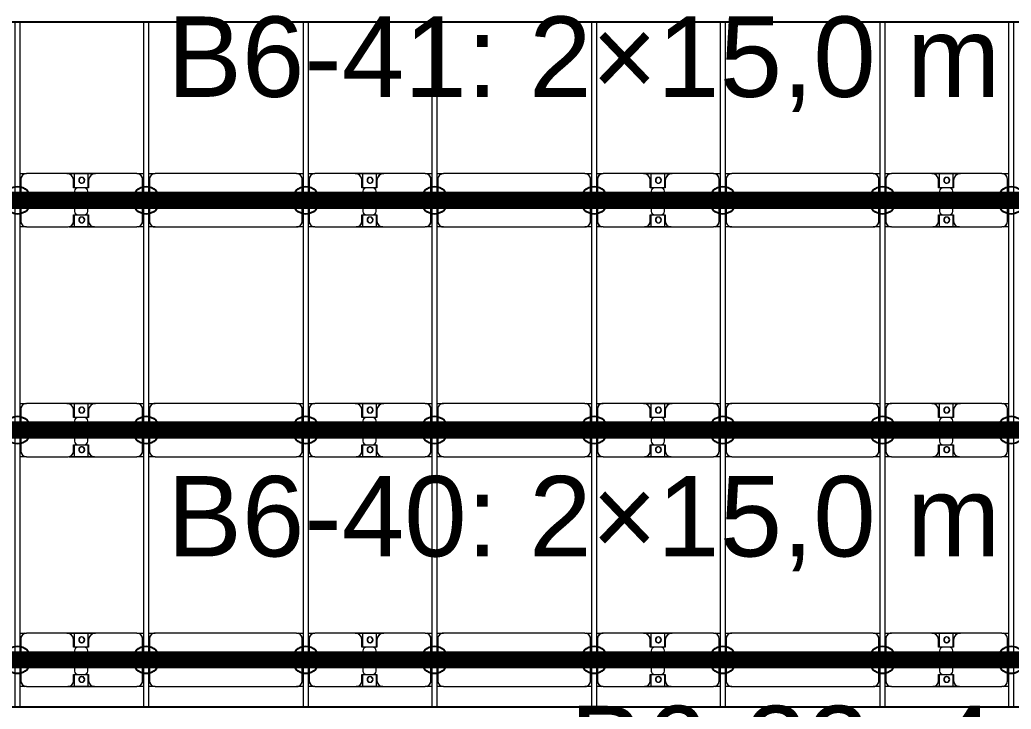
# Model space of a CAD drawing. Header units: millimetres. Extents: x -533732 to -130507, y -117886 to -23954.
# Drawn here: x -522790 to -514160, y -100565 to -94565 of the extents above; entities that cross this region are included whole.
import ezdxf

# ---------------------------------------------------------------- set-up
doc = ezdxf.new("R2010")
doc.units = ezdxf.units.MM
doc.layers.add('A-GENM', color=13, linetype='Continuous', lineweight=9)
doc.layers.add('S-BEAM', color=12, linetype='Continuous', lineweight=9)
doc.layers.add('GC-GHI CHU', color=2, linetype='Continuous')
doc.layers.add('GC-HOP 40x60 GIA CUONG', color=1, linetype='Continuous')
doc.styles.add('GC_VN', font='arial.ttf')

# ---------------------------------------------------------------- blocks, each defined once
blk = doc.blocks.new('Dầm C52 - Hộp 40x60-V106-BỐ TRÍ KHUNG KẾT CẤU BÈ PIN 06')
at = {"layer": 'S-BEAM', "color": 3, "lineweight": 25}
blk.add_line((-636.8, -20), (-145891.1, -20), dxfattribs=at)
blk = doc.blocks.new('Dầm C52 - Hộp 40x60-19452-BỐ TRÍ KHUNG KẾT CẤU BÈ PIN 06')
at = {"layer": 'S-BEAM', "color": 3, "lineweight": 25}
blk.add_line((-110033.2, 20), (110033.2, 20), dxfattribs=at)
blk = doc.blocks.new('Dai phao do pin - DẢI PHAO ĐỠ PIN-V138-BỐ TRÍ KHUNG KẾT CẤU BÈ PIN 06')
at = {"layer": 'A-GENM', "color": 7}
for p, q in [((58438.9, 223.4), (58499.7, 223.4)), ((58438.9, 223.4), (58499.7, 223.4)), ((58449.7, 173.4), (58449.7, -191.6)), ((58869.7, 223.4), (58499.7, 223.4)), ((58869.7, 223.4), (59042.2, 223.4)), ((59042.2, 223.4), (58869.7, 223.4)), ((58919.7, 118.2), (58919.7, 173.4)), ((58927.8, 223.4), (59100.3, 223.4)), ((58927.8, 116.2), (58927.8, 223.4)), ((59100.3, 223.4), (58927.8, 223.4)), ((59042.2, 223.4), (59042.2, 116.2)), ((59050.3, 173.4), (59050.3, 118.2)), ((59460.3, 223.4), (59100.3, 223.4)), ((59460.3, 223.4), (59518.9, 223.4)), ((59460.3, 223.4), (59518.9, 223.4)), ((59510.3, -191.6), (59510.3, 173.4)), ((59558.9, 223.4), (59619.7, 223.4)), ((59558.9, 223.4), (59619.7, 223.4)), ((59569.7, 173.4), (59569.7, -191.6)), ((60850.3, 223.4), (59619.7, 223.4)), ((60850.3, 223.4), (60908.9, 223.4)), ((60850.3, 223.4), (60908.9, 223.4)), ((60900.3, -191.6), (60900.3, 173.4)), ((60948.9, 223.4), (61009.7, 223.4)), ((60948.9, 223.4), (61009.7, 223.4)), ((60959.7, 173.4), (60959.7, -191.6)), ((61379.7, 223.4), (61009.7, 223.4)), ((61379.7, 223.4), (61552.2, 223.4)), ((61552.2, 223.4), (61379.7, 223.4)), ((61429.7, 118.2), (61429.7, 173.4)), ((61437.8, 223.4), (61610.3, 223.4)), ((61437.8, 116.2), (61437.8, 223.4)), ((61610.3, 223.4), (61437.8, 223.4)), ((61552.2, 223.4), (61552.2, 116.2)), ((61560.3, 173.4), (61560.3, 118.2)), ((61970.3, 223.4), (61610.3, 223.4)), ((61970.3, 223.4), (62028.9, 223.4)), ((61970.3, 223.4), (62028.9, 223.4)), ((62020.3, -191.6), (62020.3, 173.4)), ((62068.9, 223.4), (62129.7, 223.4)), ((62068.9, 223.4), (62129.7, 223.4)), ((62079.7, 173.4), (62079.7, -191.6)), ((63360.3, 223.4), (62129.7, 223.4)), ((63360.3, 223.4), (63418.9, 223.4)), ((63360.3, 223.4), (63418.9, 223.4)), ((63410.3, -191.6), (63410.3, 173.4)), ((63458.9, 223.4), (63519.7, 223.4)), ((63458.9, 223.4), (63519.7, 223.4)), ((63469.7, 173.4), (63469.7, -191.6)), ((63889.7, 223.4), (63519.7, 223.4)), ((63889.7, 223.4), (64062.2, 223.4)), ((64062.2, 223.4), (63889.7, 223.4)), ((63939.7, 118.2), (63939.7, 173.4)), ((63947.8, 223.4), (64120.3, 223.4)), ((63947.8, 116.2), (63947.8, 223.4)), ((64120.3, 223.4), (63947.8, 223.4)), ((64062.2, 223.4), (64062.2, 116.2)), ((64070.3, 173.4), (64070.3, 118.2)), ((64480.3, 223.4), (64120.3, 223.4)), ((64480.3, 223.4), (64538.9, 223.4)), ((64480.3, 223.4), (64538.9, 223.4)), ((64530.3, -191.6), (64530.3, 173.4)), ((64578.9, 223.4), (64639.7, 223.4)), ((64578.9, 223.4), (64639.7, 223.4)), ((64589.7, 173.4), (64589.7, -191.6)), ((65870.3, 223.4), (64639.7, 223.4)), ((65870.3, 223.4), (65928.9, 223.4)), ((65870.3, 223.4), (65928.9, 223.4)), ((65920.3, -191.6), (65920.3, 173.4)), ((65968.9, 223.4), (66029.7, 223.4)), ((65968.9, 223.4), (66029.7, 223.4)), ((65979.7, 173.4), (65979.7, -191.6)), ((66399.7, 223.4), (66029.7, 223.4)), ((66399.7, 223.4), (66572.2, 223.4)), ((66572.2, 223.4), (66399.7, 223.4)), ((66449.7, 118.2), (66449.7, 173.4)), ((66457.8, 223.4), (66622.7, 223.4)), ((66457.8, 116.2), (66457.8, 223.4)), ((66622.7, 223.4), (66457.8, 223.4)), ((66572.2, 223.4), (66572.2, 116.2)), ((66580.3, 173.4), (66580.3, 118.2)), ((66990.3, 223.4), (66630.3, 223.4)), ((66990.3, 223.4), (67048.9, 223.4)), ((66990.3, 223.4), (67048.9, 223.4)), ((67040.3, -191.6), (67040.3, 173.4)), ((59012.2, 118.2), (58919.7, 118.2)), ((58927.8, 88.2), (58927.8, -88.2)), ((59050.3, 118.2), (58957.8, 118.2)), ((59042.2, -88.2), (59042.2, 88.2)), ((61522.2, 118.2), (61429.7, 118.2)), ((61437.8, 88.2), (61437.8, -88.2)), ((61560.3, 118.2), (61467.8, 118.2)), ((61552.2, -88.2), (61552.2, 88.2)), ((64032.2, 118.2), (63939.7, 118.2)), ((63947.8, 88.2), (63947.8, -88.2)), ((64070.3, 118.2), (63977.8, 118.2)), ((64062.2, -88.2), (64062.2, 88.2)), ((66542.2, 118.2), (66449.7, 118.2)), ((66457.8, 88.2), (66457.8, -88.2)), ((66580.3, 118.2), (66487.8, 118.2)), ((66572.2, -88.2), (66572.2, 88.2)), ((58919.7, -181.6), (58919.7, -118.2)), ((58919.7, -118.2), (59012.2, -118.2)), ((58927.8, -241.6), (58927.8, -116.2)), ((58957.8, -118.2), (59050.3, -118.2)), ((59042.2, -116.2), (59042.2, -241.6)), ((59050.3, -118.2), (59050.3, -181.6)), ((61429.7, -181.6), (61429.7, -118.2)), ((61429.7, -118.2), (61522.2, -118.2)), ((61437.8, -241.6), (61437.8, -116.2)), ((61467.8, -118.2), (61560.3, -118.2)), ((61552.2, -116.2), (61552.2, -241.6)), ((61560.3, -118.2), (61560.3, -181.6)), ((63939.7, -181.6), (63939.7, -118.2)), ((63939.7, -118.2), (64032.2, -118.2)), ((63947.8, -241.6), (63947.8, -116.2)), ((63977.8, -118.2), (64070.3, -118.2)), ((64062.2, -116.2), (64062.2, -241.6)), ((64070.3, -118.2), (64070.3, -181.6)), ((66449.7, -181.6), (66449.7, -118.2)), ((66449.7, -118.2), (66542.2, -118.2)), ((66457.8, -241.6), (66457.8, -116.2)), ((66487.8, -118.2), (66580.3, -118.2)), ((66572.2, -116.2), (66572.2, -241.6)), ((66580.3, -118.2), (66580.3, -181.6)), ((58499.7, -241.6), (58438.9, -241.6)), ((58499.7, -241.6), (58438.9, -241.6)), ((58499.7, -241.6), (58859.7, -241.6)), ((59042.2, -241.6), (58859.7, -241.6)), ((58859.7, -241.6), (59042.2, -241.6)), ((59110.3, -241.6), (58927.8, -241.6)), ((58927.8, -241.6), (59110.3, -241.6)), ((59110.3, -241.6), (59460.3, -241.6)), ((59518.9, -241.6), (59460.3, -241.6)), ((59518.9, -241.6), (59460.3, -241.6)), ((59619.7, -241.6), (59558.9, -241.6)), ((59619.7, -241.6), (59558.9, -241.6)), ((59619.7, -241.6), (60850.3, -241.6)), ((60908.9, -241.6), (60850.3, -241.6)), ((60908.9, -241.6), (60850.3, -241.6)), ((61009.7, -241.6), (60948.9, -241.6)), ((61009.7, -241.6), (60948.9, -241.6)), ((61009.7, -241.6), (61369.7, -241.6)), ((61552.2, -241.6), (61369.7, -241.6)), ((61369.7, -241.6), (61552.2, -241.6)), ((61620.3, -241.6), (61437.8, -241.6)), ((61437.8, -241.6), (61620.3, -241.6)), ((61620.3, -241.6), (61970.3, -241.6)), ((62028.9, -241.6), (61970.3, -241.6)), ((62028.9, -241.6), (61970.3, -241.6)), ((62129.7, -241.6), (62068.9, -241.6)), ((62129.7, -241.6), (62068.9, -241.6)), ((62129.7, -241.6), (63360.3, -241.6)), ((63418.9, -241.6), (63360.3, -241.6)), ((63418.9, -241.6), (63360.3, -241.6)), ((63519.7, -241.6), (63458.9, -241.6)), ((63519.7, -241.6), (63458.9, -241.6)), ((63519.7, -241.6), (63879.7, -241.6)), ((64062.2, -241.6), (63879.7, -241.6)), ((63879.7, -241.6), (64062.2, -241.6)), ((64130.3, -241.6), (63947.8, -241.6)), ((63947.8, -241.6), (64130.3, -241.6)), ((64130.3, -241.6), (64480.3, -241.6)), ((64538.9, -241.6), (64480.3, -241.6)), ((64538.9, -241.6), (64480.3, -241.6)), ((64639.7, -241.6), (64578.9, -241.6)), ((64639.7, -241.6), (64578.9, -241.6)), ((64639.7, -241.6), (65870.3, -241.6)), ((65928.9, -241.6), (65870.3, -241.6)), ((65928.9, -241.6), (65870.3, -241.6)), ((66029.7, -241.6), (65968.9, -241.6)), ((66029.7, -241.6), (65968.9, -241.6)), ((66029.7, -241.6), (66389.7, -241.6)), ((66572.2, -241.6), (66389.7, -241.6)), ((66389.7, -241.6), (66572.2, -241.6)), ((66640.3, -241.6), (66457.8, -241.6)), ((66457.8, -241.6), (66640.3, -241.6)), ((66640.3, -241.6), (66990.3, -241.6)), ((67048.9, -241.6), (66990.3, -241.6)), ((67048.9, -241.6), (66990.3, -241.6))]:
    blk.add_line(p, q, dxfattribs=at)
for centre, radius, start, end in [((58499.7, 173.4), 50, 90, 180), ((58499.7, 173.4), 50, 105, 180), ((58869.7, 173.4), 50, 0, 90), ((58869.7, 173.4), 50, 0, 75), ((58978.6, 161.8), 25, 0, 180), ((58978.6, 161.8), 25, 0, 165), ((58981.4, 161.8), 25, 0, 180), ((58981.4, 161.8), 25, 90, 180), ((58981.4, 161.8), 25, 15, 75), ((59100.3, 173.4), 50, 90, 180), ((59100.3, 173.4), 50, 105, 180), ((59460.3, 173.4), 50, 0, 90), ((59460.3, 173.4), 50, 0, 75), ((59619.7, 173.4), 50, 90, 180), ((59619.7, 173.4), 50, 150, 180), ((59619.7, 173.4), 50, 90, 120), ((60850.3, 173.4), 50, 360, 90), ((60850.3, 173.4), 50, 15, 90), ((61009.7, 173.4), 50, 90, 180), ((61009.7, 173.4), 50, 105, 180), ((61379.7, 173.4), 50, 0, 90), ((61379.7, 173.4), 50, 0, 75), ((61488.6, 161.8), 25, 360, 180), ((61488.6, 161.8), 25, 0, 165), ((61491.4, 161.8), 25, 360, 180), ((61491.4, 161.8), 25, 90, 180), ((61491.4, 161.8), 25, 15, 75), ((61610.3, 173.4), 50, 90, 180), ((61610.3, 173.4), 50, 105, 180), ((61970.3, 173.4), 50, 0, 90), ((61970.3, 173.4), 50, 0, 75), ((62129.7, 173.4), 50, 90, 180), ((62129.7, 173.4), 50, 150, 180), ((62129.7, 173.4), 50, 90, 120), ((63360.3, 173.4), 50, 0, 90), ((63360.3, 173.4), 50, 15, 90), ((63519.7, 173.4), 50, 90, 180), ((63519.7, 173.4), 50, 105, 180), ((63889.7, 173.4), 50, 0, 90), ((63889.7, 173.4), 50, 0, 75), ((63998.6, 161.8), 25, 0, 180), ((63998.6, 161.8), 25, 0, 165), ((64001.4, 161.8), 25, 0, 180), ((64001.4, 161.8), 25, 90, 180), ((64001.4, 161.8), 25, 15, 75), ((64120.3, 173.4), 50, 90, 180), ((64120.3, 173.4), 50, 105, 180), ((64480.3, 173.4), 50, 0, 90), ((64480.3, 173.4), 50, 0, 75), ((64639.7, 173.4), 50, 90, 180), ((64639.7, 173.4), 50, 150, 180), ((64639.7, 173.4), 50, 90, 120), ((65870.3, 173.4), 50, 0, 90), ((65870.3, 173.4), 50, 15, 90), ((66029.7, 173.4), 50, 90, 180), ((66029.7, 173.4), 50, 107.32701, 180), ((66399.7, 173.4), 50, 0, 90), ((66399.7, 173.4), 50, 0, 75), ((66508.6, 161.8), 25, 0, 180), ((66508.6, 161.8), 25, 0, 165), ((66511.4, 161.8), 25, 360, 180), ((66511.4, 161.8), 25, 90, 180), ((66511.4, 161.8), 25, 15, 75), ((66630.3, 173.4), 50, 90, 180), ((66630.3, 173.4), 50, 105, 180), ((66990.3, 173.4), 50, 0, 90), ((66990.3, 173.4), 50, 0, 75), ((58957.8, 88.2), 30, 90, 180), ((58978.6, 161.8), 25, 180, 0), ((58978.6, 161.8), 25, 195, 255), ((58981.4, 161.8), 25, 180, 0), ((58981.4, 161.8), 25, 180, 255), ((58978.6, 161.8), 25, 285, 0), ((58981.4, 161.8), 25, 285, 345), ((59012.2, 88.2), 30, 0, 90), ((61467.8, 88.2), 30, 90, 180), ((61488.6, 161.8), 25, 180, 360), ((61488.6, 161.8), 25, 195, 255), ((61491.4, 161.8), 25, 180, 0), ((61491.4, 161.8), 25, 180, 255), ((61488.6, 161.8), 25, 285, 360), ((61491.4, 161.8), 25, 285, 345), ((61522.2, 88.2), 30, 360, 90), ((63977.8, 88.2), 30, 90, 180), ((63998.6, 161.8), 25, 180, 0), ((63998.6, 161.8), 25, 195, 255), ((64001.4, 161.8), 25, 180, 0), ((64001.4, 161.8), 25, 180, 255), ((63998.6, 161.8), 25, 285, 0), ((64001.4, 161.8), 25, 285, 345), ((64032.2, 88.2), 30, 360, 90), ((66487.8, 88.2), 30, 90, 180), ((66508.6, 161.8), 25, 180, 360), ((66508.6, 161.8), 25, 195, 255), ((66511.4, 161.8), 25, 180, 360), ((66511.4, 161.8), 25, 180, 255), ((66508.6, 161.8), 25, 285, 360), ((66511.4, 161.8), 25, 285, 345), ((66542.2, 88.2), 30, 0, 90), ((58957.8, -88.2), 30, 180, 270), ((58978.6, -183.2), 25, 0, 180), ((58981.4, -183.2), 25, 0, 180), ((58981.4, -183.2), 25, 60, 180), ((58978.6, -183.2), 25, 0, 150), ((58981.4, -183.2), 25, 15, 30), ((59012.2, -88.2), 30, 270, 0), ((61467.8, -88.2), 30, 180, 270), ((61488.6, -183.2), 25, 360, 180), ((61491.4, -183.2), 25, 0, 180), ((61491.4, -183.2), 25, 60, 180), ((61488.6, -183.2), 25, 360, 150), ((61491.4, -183.2), 25, 15, 30), ((61522.2, -88.2), 30, 270, 360), ((63977.8, -88.2), 30, 180, 270), ((63998.6, -183.2), 25, 0, 180), ((64001.4, -183.2), 25, 0, 180), ((64001.4, -183.2), 25, 60, 180), ((63998.6, -183.2), 25, 0, 150), ((64001.4, -183.2), 25, 15, 30), ((64032.2, -88.2), 30, 270, 360), ((66487.8, -88.2), 30, 180, 270), ((66508.6, -183.2), 25, 0, 180), ((66511.4, -183.2), 25, 0, 180), ((66511.4, -183.2), 25, 60, 180), ((66508.6, -183.2), 25, 0, 150), ((66511.4, -183.2), 25, 15, 30), ((66542.2, -88.2), 30, 270, 0), ((58499.7, -191.6), 50, 180, 270), ((58499.7, -191.6), 50, 180, 255), ((58859.7, -181.6), 60, 270, 0), ((58859.7, -181.6), 60, 300, 0), ((58978.6, -183.2), 25, 180, 0), ((58978.6, -183.2), 25, 195, 0), ((58981.4, -183.2), 25, 180, 0), ((58981.4, -183.2), 25, 180, 270), ((58981.4, -183.2), 25, 285, 345), ((59110.3, -181.6), 60, 180, 270), ((59110.3, -181.6), 60, 180, 240), ((59460.3, -191.6), 50, 270, 0), ((59460.3, -191.6), 50, 285, 0), ((59619.7, -191.6), 50, 180, 270), ((59619.7, -191.6), 50, 180, 210), ((59619.7, -191.6), 50, 225, 255), ((60850.3, -191.6), 50, 270, 360), ((60850.3, -191.6), 50, 270, 300), ((60850.3, -191.6), 50, 330, 345), ((61009.7, -191.6), 50, 180, 270), ((61009.7, -191.6), 50, 180, 255), ((61369.7, -181.6), 60, 270, 360), ((61369.7, -181.6), 60, 300, 0), ((61488.6, -183.2), 25, 180, 0), ((61488.6, -183.2), 25, 195, 360), ((61491.4, -183.2), 25, 180, 0), ((61491.4, -183.2), 25, 180, 270), ((61491.4, -183.2), 25, 285, 345), ((61620.3, -181.6), 60, 180, 270), ((61620.3, -181.6), 60, 180, 240), ((61970.3, -191.6), 50, 270, 0), ((61970.3, -191.6), 50, 285, 0), ((62129.7, -191.6), 50, 180, 270), ((62129.7, -191.6), 50, 180, 210), ((62129.7, -191.6), 50, 225, 255), ((63360.3, -191.6), 50, 270, 0), ((63360.3, -191.6), 50, 270, 300), ((63360.3, -191.6), 50, 330, 345), ((63519.7, -191.6), 50, 180, 270), ((63519.7, -191.6), 50, 180, 255), ((63879.7, -181.6), 60, 270, 360), ((63879.7, -181.6), 60, 300, 360), ((63998.6, -183.2), 25, 180, 0), ((63998.6, -183.2), 25, 195, 0), ((64001.4, -183.2), 25, 180, 360), ((64001.4, -183.2), 25, 180, 270), ((64001.4, -183.2), 25, 285, 345), ((64130.3, -181.6), 60, 180, 270), ((64130.3, -181.6), 60, 180, 240), ((64480.3, -191.6), 50, 270, 360), ((64480.3, -191.6), 50, 285, 360), ((64639.7, -191.6), 50, 180, 270), ((64639.7, -191.6), 50, 180, 210), ((64639.7, -191.6), 50, 225, 255), ((65870.3, -191.6), 50, 270, 360), ((65870.3, -191.6), 50, 270, 300), ((65870.3, -191.6), 50, 330, 345), ((66029.7, -191.6), 50, 180, 270), ((66029.7, -191.6), 50, 180, 252.6754), ((66389.7, -181.6), 60, 270, 360), ((66389.7, -181.6), 60, 300, 0), ((66508.6, -183.2), 25, 180, 0), ((66508.6, -183.2), 25, 195, 0), ((66511.4, -183.2), 25, 180, 0), ((66511.4, -183.2), 25, 180, 270), ((66511.4, -183.2), 25, 285, 345), ((66640.3, -181.6), 60, 180, 270), ((66640.3, -181.6), 60, 180, 240), ((66990.3, -191.6), 50, 270, 360), ((66990.3, -191.6), 50, 285, 360)]:
    blk.add_arc(centre, radius, start, end, dxfattribs=at)
blk = doc.blocks.new('Dai phao do pin - DẢI PHAO ĐỠ PIN-V139-BỐ TRÍ KHUNG KẾT CẤU BÈ PIN 06')
at = {"layer": 'A-GENM', "color": 7}
for p, q in [((58438.9, 223.4), (58499.7, 223.4)), ((58438.9, 223.4), (58499.7, 223.4)), ((58449.7, 173.4), (58449.7, -191.6)), ((58869.7, 223.4), (58499.7, 223.4)), ((58869.7, 223.4), (59042.2, 223.4)), ((59042.2, 223.4), (58869.7, 223.4)), ((58919.7, 118.2), (58919.7, 173.4)), ((58927.8, 223.4), (59100.3, 223.4)), ((58927.8, 116.2), (58927.8, 223.4)), ((59100.3, 223.4), (58927.8, 223.4)), ((59042.2, 223.4), (59042.2, 116.2)), ((59050.3, 173.4), (59050.3, 118.2)), ((59460.3, 223.4), (59100.3, 223.4)), ((59460.3, 223.4), (59518.9, 223.4)), ((59460.3, 223.4), (59518.9, 223.4)), ((59510.3, -191.6), (59510.3, 173.4)), ((59558.9, 223.4), (59619.7, 223.4)), ((59558.9, 223.4), (59619.7, 223.4)), ((59569.7, 173.4), (59569.7, -191.6)), ((60850.3, 223.4), (59619.7, 223.4)), ((60850.3, 223.4), (60908.9, 223.4)), ((60850.3, 223.4), (60908.9, 223.4)), ((60900.3, -191.6), (60900.3, 173.4)), ((60948.9, 223.4), (61009.7, 223.4)), ((60948.9, 223.4), (61009.7, 223.4)), ((60959.7, 173.4), (60959.7, -191.6)), ((61379.7, 223.4), (61009.7, 223.4)), ((61379.7, 223.4), (61552.2, 223.4)), ((61552.2, 223.4), (61379.7, 223.4)), ((61429.7, 118.2), (61429.7, 173.4)), ((61437.8, 223.4), (61610.3, 223.4)), ((61437.8, 116.2), (61437.8, 223.4)), ((61610.3, 223.4), (61437.8, 223.4)), ((61552.2, 223.4), (61552.2, 116.2)), ((61560.3, 173.4), (61560.3, 118.2)), ((61970.3, 223.4), (61610.3, 223.4)), ((61970.3, 223.4), (62028.9, 223.4)), ((61970.3, 223.4), (62028.9, 223.4)), ((62020.3, -191.6), (62020.3, 173.4)), ((62068.9, 223.4), (62129.7, 223.4)), ((62068.9, 223.4), (62129.7, 223.4)), ((62079.7, 173.4), (62079.7, -191.6)), ((63360.3, 223.4), (62129.7, 223.4)), ((63360.3, 223.4), (63418.9, 223.4)), ((63360.3, 223.4), (63418.9, 223.4)), ((63410.3, -191.6), (63410.3, 173.4)), ((63458.9, 223.4), (63519.7, 223.4)), ((63458.9, 223.4), (63519.7, 223.4)), ((63469.7, 173.4), (63469.7, -191.6)), ((63889.7, 223.4), (63519.7, 223.4)), ((63889.7, 223.4), (64062.2, 223.4)), ((64062.2, 223.4), (63889.7, 223.4)), ((63939.7, 118.2), (63939.7, 173.4)), ((63947.8, 223.4), (64120.3, 223.4)), ((63947.8, 116.2), (63947.8, 223.4)), ((64120.3, 223.4), (63947.8, 223.4)), ((64062.2, 223.4), (64062.2, 116.2)), ((64070.3, 173.4), (64070.3, 118.2)), ((64480.3, 223.4), (64120.3, 223.4)), ((64480.3, 223.4), (64538.9, 223.4)), ((64480.3, 223.4), (64538.9, 223.4)), ((64530.3, -191.6), (64530.3, 173.4)), ((64578.9, 223.4), (64639.7, 223.4)), ((64578.9, 223.4), (64639.7, 223.4)), ((64589.7, 173.4), (64589.7, -191.6)), ((65870.3, 223.4), (64639.7, 223.4)), ((65870.3, 223.4), (65928.9, 223.4)), ((65870.3, 223.4), (65928.9, 223.4)), ((65920.3, -191.6), (65920.3, 173.4)), ((65968.9, 223.4), (66029.7, 223.4)), ((65968.9, 223.4), (66029.7, 223.4)), ((65979.7, 173.4), (65979.7, -191.6)), ((66399.7, 223.4), (66029.7, 223.4)), ((66399.7, 223.4), (66572.2, 223.4)), ((66572.2, 223.4), (66399.7, 223.4)), ((66449.7, 118.2), (66449.7, 173.4)), ((66457.8, 223.4), (66622.7, 223.4)), ((66457.8, 116.2), (66457.8, 223.4)), ((66622.7, 223.4), (66457.8, 223.4)), ((66572.2, 223.4), (66572.2, 116.2)), ((66580.3, 173.4), (66580.3, 118.2)), ((66990.3, 223.4), (66630.3, 223.4)), ((66990.3, 223.4), (67048.9, 223.4)), ((66990.3, 223.4), (67048.9, 223.4)), ((67040.3, -191.6), (67040.3, 173.4)), ((59012.2, 118.2), (58919.7, 118.2)), ((58927.8, 88.2), (58927.8, -88.2)), ((59050.3, 118.2), (58957.8, 118.2)), ((59042.2, -88.2), (59042.2, 88.2)), ((61522.2, 118.2), (61429.7, 118.2)), ((61437.8, 88.2), (61437.8, -88.2)), ((61560.3, 118.2), (61467.8, 118.2)), ((61552.2, -88.2), (61552.2, 88.2)), ((64032.2, 118.2), (63939.7, 118.2)), ((63947.8, 88.2), (63947.8, -88.2)), ((64070.3, 118.2), (63977.8, 118.2)), ((64062.2, -88.2), (64062.2, 88.2)), ((66542.2, 118.2), (66449.7, 118.2)), ((66457.8, 88.2), (66457.8, -88.2)), ((66580.3, 118.2), (66487.8, 118.2)), ((66572.2, -88.2), (66572.2, 88.2)), ((58919.7, -181.6), (58919.7, -118.2)), ((58919.7, -118.2), (59012.2, -118.2)), ((58927.8, -241.6), (58927.8, -116.2)), ((58957.8, -118.2), (59050.3, -118.2)), ((59042.2, -116.2), (59042.2, -241.6)), ((59050.3, -118.2), (59050.3, -181.6)), ((61429.7, -181.6), (61429.7, -118.2)), ((61429.7, -118.2), (61522.2, -118.2)), ((61437.8, -241.6), (61437.8, -116.2)), ((61467.8, -118.2), (61560.3, -118.2)), ((61552.2, -116.2), (61552.2, -241.6)), ((61560.3, -118.2), (61560.3, -181.6)), ((63939.7, -181.6), (63939.7, -118.2)), ((63939.7, -118.2), (64032.2, -118.2)), ((63947.8, -241.6), (63947.8, -116.2)), ((63977.8, -118.2), (64070.3, -118.2)), ((64062.2, -116.2), (64062.2, -241.6)), ((64070.3, -118.2), (64070.3, -181.6)), ((66449.7, -181.6), (66449.7, -118.2)), ((66449.7, -118.2), (66542.2, -118.2)), ((66457.8, -241.6), (66457.8, -116.2)), ((66487.8, -118.2), (66580.3, -118.2)), ((66572.2, -116.2), (66572.2, -241.6)), ((66580.3, -118.2), (66580.3, -181.6)), ((58499.7, -241.6), (58438.9, -241.6)), ((58499.7, -241.6), (58438.9, -241.6)), ((58499.7, -241.6), (58859.7, -241.6)), ((59042.2, -241.6), (58859.7, -241.6)), ((58859.7, -241.6), (59042.2, -241.6)), ((59110.3, -241.6), (58927.8, -241.6)), ((58927.8, -241.6), (59110.3, -241.6)), ((59110.3, -241.6), (59460.3, -241.6)), ((59518.9, -241.6), (59460.3, -241.6)), ((59518.9, -241.6), (59460.3, -241.6)), ((59619.7, -241.6), (59558.9, -241.6)), ((59619.7, -241.6), (59558.9, -241.6)), ((59619.7, -241.6), (60850.3, -241.6)), ((60908.9, -241.6), (60850.3, -241.6)), ((60908.9, -241.6), (60850.3, -241.6)), ((61009.7, -241.6), (60948.9, -241.6)), ((61009.7, -241.6), (60948.9, -241.6)), ((61009.7, -241.6), (61369.7, -241.6)), ((61552.2, -241.6), (61369.7, -241.6)), ((61369.7, -241.6), (61552.2, -241.6)), ((61620.3, -241.6), (61437.8, -241.6)), ((61437.8, -241.6), (61620.3, -241.6)), ((61620.3, -241.6), (61970.3, -241.6)), ((62028.9, -241.6), (61970.3, -241.6)), ((62028.9, -241.6), (61970.3, -241.6)), ((62129.7, -241.6), (62068.9, -241.6)), ((62129.7, -241.6), (62068.9, -241.6)), ((62129.7, -241.6), (63360.3, -241.6)), ((63418.9, -241.6), (63360.3, -241.6)), ((63418.9, -241.6), (63360.3, -241.6)), ((63519.7, -241.6), (63458.9, -241.6)), ((63519.7, -241.6), (63458.9, -241.6)), ((63519.7, -241.6), (63879.7, -241.6)), ((64062.2, -241.6), (63879.7, -241.6)), ((63879.7, -241.6), (64062.2, -241.6)), ((64130.3, -241.6), (63947.8, -241.6)), ((63947.8, -241.6), (64130.3, -241.6)), ((64130.3, -241.6), (64480.3, -241.6)), ((64538.9, -241.6), (64480.3, -241.6)), ((64538.9, -241.6), (64480.3, -241.6)), ((64639.7, -241.6), (64578.9, -241.6)), ((64639.7, -241.6), (64578.9, -241.6)), ((64639.7, -241.6), (65870.3, -241.6)), ((65928.9, -241.6), (65870.3, -241.6)), ((65928.9, -241.6), (65870.3, -241.6)), ((66029.7, -241.6), (65968.9, -241.6)), ((66029.7, -241.6), (65968.9, -241.6)), ((66029.7, -241.6), (66389.7, -241.6)), ((66572.2, -241.6), (66389.7, -241.6)), ((66389.7, -241.6), (66572.2, -241.6)), ((66640.3, -241.6), (66457.8, -241.6)), ((66457.8, -241.6), (66640.3, -241.6)), ((66640.3, -241.6), (66990.3, -241.6)), ((67048.9, -241.6), (66990.3, -241.6)), ((67048.9, -241.6), (66990.3, -241.6))]:
    blk.add_line(p, q, dxfattribs=at)
for centre, radius, start, end in [((58499.7, 173.4), 50, 90, 180), ((58499.7, 173.4), 50, 105, 180), ((58869.7, 173.4), 50, 0, 90), ((58869.7, 173.4), 50, 0, 75), ((58978.6, 161.8), 25, 0, 180), ((58978.6, 161.8), 25, 0, 165), ((58981.4, 161.8), 25, 0, 180), ((58981.4, 161.8), 25, 90, 180), ((58981.4, 161.8), 25, 15, 75), ((59100.3, 173.4), 50, 90, 180), ((59100.3, 173.4), 50, 105, 180), ((59460.3, 173.4), 50, 0, 90), ((59460.3, 173.4), 50, 0, 75), ((59619.7, 173.4), 50, 90, 180), ((59619.7, 173.4), 50, 150, 180), ((59619.7, 173.4), 50, 90, 120), ((60850.3, 173.4), 50, 360, 90), ((60850.3, 173.4), 50, 15, 90), ((61009.7, 173.4), 50, 90, 180), ((61009.7, 173.4), 50, 105, 180), ((61379.7, 173.4), 50, 0, 90), ((61379.7, 173.4), 50, 0, 75), ((61488.6, 161.8), 25, 360, 180), ((61488.6, 161.8), 25, 0, 165), ((61491.4, 161.8), 25, 360, 180), ((61491.4, 161.8), 25, 90, 180), ((61491.4, 161.8), 25, 15, 75), ((61610.3, 173.4), 50, 90, 180), ((61610.3, 173.4), 50, 105, 180), ((61970.3, 173.4), 50, 0, 90), ((61970.3, 173.4), 50, 0, 75), ((62129.7, 173.4), 50, 90, 180), ((62129.7, 173.4), 50, 150, 180), ((62129.7, 173.4), 50, 90, 120), ((63360.3, 173.4), 50, 0, 90), ((63360.3, 173.4), 50, 15, 90), ((63519.7, 173.4), 50, 90, 180), ((63519.7, 173.4), 50, 105, 180), ((63889.7, 173.4), 50, 0, 90), ((63889.7, 173.4), 50, 0, 75), ((63998.6, 161.8), 25, 0, 180), ((63998.6, 161.8), 25, 0, 165), ((64001.4, 161.8), 25, 0, 180), ((64001.4, 161.8), 25, 90, 180), ((64001.4, 161.8), 25, 15, 75), ((64120.3, 173.4), 50, 90, 180), ((64120.3, 173.4), 50, 105, 180), ((64480.3, 173.4), 50, 0, 90), ((64480.3, 173.4), 50, 0, 75), ((64639.7, 173.4), 50, 90, 180), ((64639.7, 173.4), 50, 150, 180), ((64639.7, 173.4), 50, 90, 120), ((65870.3, 173.4), 50, 0, 90), ((65870.3, 173.4), 50, 15, 90), ((66029.7, 173.4), 50, 90, 180), ((66029.7, 173.4), 50, 107.33749, 180), ((66399.7, 173.4), 50, 0, 90), ((66399.7, 173.4), 50, 0, 75), ((66508.6, 161.8), 25, 0, 180), ((66508.6, 161.8), 25, 0, 165), ((66511.4, 161.8), 25, 360, 180), ((66511.4, 161.8), 25, 90, 180), ((66511.4, 161.8), 25, 15, 75), ((66630.3, 173.4), 50, 90, 180), ((66630.3, 173.4), 50, 105, 180), ((66990.3, 173.4), 50, 0, 90), ((66990.3, 173.4), 50, 0, 75), ((58957.8, 88.2), 30, 90, 180), ((58978.6, 161.8), 25, 180, 0), ((58978.6, 161.8), 25, 195, 255), ((58981.4, 161.8), 25, 180, 0), ((58981.4, 161.8), 25, 180, 255), ((58978.6, 161.8), 25, 285, 0), ((58981.4, 161.8), 25, 285, 345), ((59012.2, 88.2), 30, 0, 90), ((61467.8, 88.2), 30, 90, 180), ((61488.6, 161.8), 25, 180, 360), ((61488.6, 161.8), 25, 195, 255), ((61491.4, 161.8), 25, 180, 0), ((61491.4, 161.8), 25, 180, 255), ((61488.6, 161.8), 25, 285, 360), ((61491.4, 161.8), 25, 285, 345), ((61522.2, 88.2), 30, 360, 90), ((63977.8, 88.2), 30, 90, 180), ((63998.6, 161.8), 25, 180, 0), ((63998.6, 161.8), 25, 195, 255), ((64001.4, 161.8), 25, 180, 0), ((64001.4, 161.8), 25, 180, 255), ((63998.6, 161.8), 25, 285, 0), ((64001.4, 161.8), 25, 285, 345), ((64032.2, 88.2), 30, 360, 90), ((66487.8, 88.2), 30, 90, 180), ((66508.6, 161.8), 25, 180, 360), ((66508.6, 161.8), 25, 195, 255), ((66511.4, 161.8), 25, 180, 360), ((66511.4, 161.8), 25, 180, 255), ((66508.6, 161.8), 25, 285, 360), ((66511.4, 161.8), 25, 285, 345), ((66542.2, 88.2), 30, 0, 90), ((58957.8, -88.2), 30, 180, 270), ((58978.6, -183.2), 25, 0, 180), ((58981.4, -183.2), 25, 0, 180), ((58981.4, -183.2), 25, 60, 180), ((58978.6, -183.2), 25, 0, 150), ((58981.4, -183.2), 25, 15, 30), ((59012.2, -88.2), 30, 270, 0), ((61467.8, -88.2), 30, 180, 270), ((61488.6, -183.2), 25, 360, 180), ((61491.4, -183.2), 25, 0, 180), ((61491.4, -183.2), 25, 60, 180), ((61488.6, -183.2), 25, 360, 150), ((61491.4, -183.2), 25, 15, 30), ((61522.2, -88.2), 30, 270, 360), ((63977.8, -88.2), 30, 180, 270), ((63998.6, -183.2), 25, 0, 180), ((64001.4, -183.2), 25, 0, 180), ((64001.4, -183.2), 25, 60, 180), ((63998.6, -183.2), 25, 0, 150), ((64001.4, -183.2), 25, 15, 30), ((64032.2, -88.2), 30, 270, 360), ((66487.8, -88.2), 30, 180, 270), ((66508.6, -183.2), 25, 0, 180), ((66511.4, -183.2), 25, 0, 180), ((66511.4, -183.2), 25, 60, 180), ((66508.6, -183.2), 25, 0, 150), ((66511.4, -183.2), 25, 15, 30), ((66542.2, -88.2), 30, 270, 0), ((58499.7, -191.6), 50, 180, 270), ((58499.7, -191.6), 50, 180, 255), ((58859.7, -181.6), 60, 270, 0), ((58859.7, -181.6), 60, 300, 0), ((58978.6, -183.2), 25, 180, 0), ((58978.6, -183.2), 25, 195, 0), ((58981.4, -183.2), 25, 180, 0), ((58981.4, -183.2), 25, 180, 270), ((58981.4, -183.2), 25, 285, 345), ((59110.3, -181.6), 60, 180, 270), ((59110.3, -181.6), 60, 180, 240), ((59460.3, -191.6), 50, 270, 0), ((59460.3, -191.6), 50, 285, 0), ((59619.7, -191.6), 50, 180, 270), ((59619.7, -191.6), 50, 180, 210), ((59619.7, -191.6), 50, 225, 255), ((60850.3, -191.6), 50, 270, 360), ((60850.3, -191.6), 50, 270, 300), ((60850.3, -191.6), 50, 330, 345), ((61009.7, -191.6), 50, 180, 270), ((61009.7, -191.6), 50, 180, 255), ((61369.7, -181.6), 60, 270, 360), ((61369.7, -181.6), 60, 300, 0), ((61488.6, -183.2), 25, 180, 0), ((61488.6, -183.2), 25, 195, 360), ((61491.4, -183.2), 25, 180, 0), ((61491.4, -183.2), 25, 180, 270), ((61491.4, -183.2), 25, 285, 345), ((61620.3, -181.6), 60, 180, 270), ((61620.3, -181.6), 60, 180, 240), ((61970.3, -191.6), 50, 270, 0), ((61970.3, -191.6), 50, 285, 0), ((62129.7, -191.6), 50, 180, 270), ((62129.7, -191.6), 50, 180, 210), ((62129.7, -191.6), 50, 225, 255), ((63360.3, -191.6), 50, 270, 0), ((63360.3, -191.6), 50, 270, 300), ((63360.3, -191.6), 50, 330, 345), ((63519.7, -191.6), 50, 180, 270), ((63519.7, -191.6), 50, 180, 255), ((63879.7, -181.6), 60, 270, 360), ((63879.7, -181.6), 60, 300, 360), ((63998.6, -183.2), 25, 180, 0), ((63998.6, -183.2), 25, 195, 0), ((64001.4, -183.2), 25, 180, 360), ((64001.4, -183.2), 25, 180, 270), ((64001.4, -183.2), 25, 285, 345), ((64130.3, -181.6), 60, 180, 270), ((64130.3, -181.6), 60, 180, 240), ((64480.3, -191.6), 50, 270, 360), ((64480.3, -191.6), 50, 285, 360), ((64639.7, -191.6), 50, 180, 270), ((64639.7, -191.6), 50, 180, 210), ((64639.7, -191.6), 50, 225, 255), ((65870.3, -191.6), 50, 270, 360), ((65870.3, -191.6), 50, 270, 300), ((65870.3, -191.6), 50, 330, 345), ((66029.7, -191.6), 50, 180, 270), ((66029.7, -191.6), 50, 180, 252.66492), ((66389.7, -181.6), 60, 270, 360), ((66389.7, -181.6), 60, 300, 0), ((66508.6, -183.2), 25, 180, 0), ((66508.6, -183.2), 25, 195, 0), ((66511.4, -183.2), 25, 180, 0), ((66511.4, -183.2), 25, 180, 270), ((66511.4, -183.2), 25, 285, 345), ((66640.3, -181.6), 60, 180, 270), ((66640.3, -181.6), 60, 180, 240), ((66990.3, -191.6), 50, 270, 360), ((66990.3, -191.6), 50, 285, 360)]:
    blk.add_arc(centre, radius, start, end, dxfattribs=at)
blk = doc.blocks.new('Dai phao do pin - DẢI PHAO ĐỠ PIN-V140-BỐ TRÍ KHUNG KẾT CẤU BÈ PIN 06')
at = {"layer": 'A-GENM', "color": 7}
for p, q in [((58438.9, 223.4), (58499.7, 223.4)), ((58438.9, 223.4), (58499.7, 223.4)), ((58449.7, 173.4), (58449.7, -191.6)), ((58869.7, 223.4), (58499.7, 223.4)), ((58869.7, 223.4), (59042.2, 223.4)), ((59042.2, 223.4), (58869.7, 223.4)), ((58919.7, 118.2), (58919.7, 173.4)), ((58927.8, 223.4), (59100.3, 223.4)), ((58927.8, 116.2), (58927.8, 223.4)), ((59100.3, 223.4), (58927.8, 223.4)), ((59042.2, 223.4), (59042.2, 116.2)), ((59050.3, 173.4), (59050.3, 118.2)), ((59460.3, 223.4), (59100.3, 223.4)), ((59460.3, 223.4), (59518.9, 223.4)), ((59460.3, 223.4), (59518.9, 223.4)), ((59510.3, -191.6), (59510.3, 173.4)), ((59558.9, 223.4), (59619.7, 223.4)), ((59558.9, 223.4), (59619.7, 223.4)), ((59569.7, 173.4), (59569.7, -191.6)), ((60850.3, 223.4), (59619.7, 223.4)), ((60850.3, 223.4), (60908.9, 223.4)), ((60850.3, 223.4), (60908.9, 223.4)), ((60900.3, -191.6), (60900.3, 173.4)), ((60948.9, 223.4), (61009.7, 223.4)), ((60948.9, 223.4), (61009.7, 223.4)), ((60959.7, 173.4), (60959.7, -191.6)), ((61379.7, 223.4), (61009.7, 223.4)), ((61379.7, 223.4), (61552.2, 223.4)), ((61552.2, 223.4), (61379.7, 223.4)), ((61429.7, 118.2), (61429.7, 173.4)), ((61437.8, 223.4), (61610.3, 223.4)), ((61437.8, 116.2), (61437.8, 223.4)), ((61610.3, 223.4), (61437.8, 223.4)), ((61552.2, 223.4), (61552.2, 116.2)), ((61560.3, 173.4), (61560.3, 118.2)), ((61970.3, 223.4), (61610.3, 223.4)), ((61970.3, 223.4), (62028.9, 223.4)), ((61970.3, 223.4), (62028.9, 223.4)), ((62020.3, -191.6), (62020.3, 173.4)), ((62068.9, 223.4), (62129.7, 223.4)), ((62068.9, 223.4), (62129.7, 223.4)), ((62079.7, 173.4), (62079.7, -191.6)), ((63360.3, 223.4), (62129.7, 223.4)), ((63360.3, 223.4), (63418.9, 223.4)), ((63360.3, 223.4), (63418.9, 223.4)), ((63410.3, -191.6), (63410.3, 173.4)), ((63458.9, 223.4), (63519.7, 223.4)), ((63458.9, 223.4), (63519.7, 223.4)), ((63469.7, 173.4), (63469.7, -191.6)), ((63889.7, 223.4), (63519.7, 223.4)), ((63889.7, 223.4), (64062.2, 223.4)), ((64062.2, 223.4), (63889.7, 223.4)), ((63939.7, 118.2), (63939.7, 173.4)), ((63947.8, 223.4), (64120.3, 223.4)), ((63947.8, 116.2), (63947.8, 223.4)), ((64120.3, 223.4), (63947.8, 223.4)), ((64062.2, 223.4), (64062.2, 116.2)), ((64070.3, 173.4), (64070.3, 118.2)), ((64480.3, 223.4), (64120.3, 223.4)), ((64480.3, 223.4), (64538.9, 223.4)), ((64480.3, 223.4), (64538.9, 223.4)), ((64530.3, -191.6), (64530.3, 173.4)), ((64578.9, 223.4), (64639.7, 223.4)), ((64578.9, 223.4), (64639.7, 223.4)), ((64589.7, 173.4), (64589.7, -191.6)), ((65870.3, 223.4), (64639.7, 223.4)), ((65870.3, 223.4), (65928.9, 223.4)), ((65870.3, 223.4), (65928.9, 223.4)), ((65920.3, -191.6), (65920.3, 173.4)), ((65968.9, 223.4), (66029.7, 223.4)), ((65968.9, 223.4), (66029.7, 223.4)), ((65979.7, 173.4), (65979.7, -191.6)), ((66399.7, 223.4), (66029.7, 223.4)), ((66399.7, 223.4), (66572.2, 223.4)), ((66572.2, 223.4), (66399.7, 223.4)), ((66449.7, 118.2), (66449.7, 173.4)), ((66457.8, 223.4), (66630.3, 223.4)), ((66457.8, 116.2), (66457.8, 223.4)), ((66630.3, 223.4), (66457.8, 223.4)), ((66572.2, 223.4), (66572.2, 116.2)), ((66580.3, 173.4), (66580.3, 118.2)), ((66990.3, 223.4), (66630.3, 223.4)), ((66990.3, 223.4), (67048.9, 223.4)), ((66990.3, 223.4), (67048.9, 223.4)), ((67040.3, -191.6), (67040.3, 173.4)), ((59012.2, 118.2), (58919.7, 118.2)), ((58927.8, 88.2), (58927.8, -88.2)), ((59050.3, 118.2), (58957.8, 118.2)), ((59042.2, -88.2), (59042.2, 88.2)), ((61522.2, 118.2), (61429.7, 118.2)), ((61437.8, 88.2), (61437.8, -88.2)), ((61560.3, 118.2), (61467.8, 118.2)), ((61552.2, -88.2), (61552.2, 88.2)), ((64032.2, 118.2), (63939.7, 118.2)), ((63947.8, 88.2), (63947.8, -88.2)), ((64070.3, 118.2), (63977.8, 118.2)), ((64062.2, -88.2), (64062.2, 88.2)), ((66542.2, 118.2), (66449.7, 118.2)), ((66457.8, 88.2), (66457.8, -88.2)), ((66580.3, 118.2), (66487.8, 118.2)), ((66572.2, -88.2), (66572.2, 88.2)), ((58919.7, -181.6), (58919.7, -118.2)), ((58919.7, -118.2), (59012.2, -118.2)), ((58927.8, -241.6), (58927.8, -116.2)), ((58957.8, -118.2), (59050.3, -118.2)), ((59042.2, -116.2), (59042.2, -241.6)), ((59050.3, -118.2), (59050.3, -181.6)), ((61429.7, -181.6), (61429.7, -118.2)), ((61429.7, -118.2), (61522.2, -118.2)), ((61437.8, -241.6), (61437.8, -116.2)), ((61467.8, -118.2), (61560.3, -118.2)), ((61552.2, -116.2), (61552.2, -241.6)), ((61560.3, -118.2), (61560.3, -181.6)), ((63939.7, -181.6), (63939.7, -118.2)), ((63939.7, -118.2), (64032.2, -118.2)), ((63947.8, -241.6), (63947.8, -116.2)), ((63977.8, -118.2), (64070.3, -118.2)), ((64062.2, -116.2), (64062.2, -241.6)), ((64070.3, -118.2), (64070.3, -181.6)), ((66449.7, -181.6), (66449.7, -118.2)), ((66449.7, -118.2), (66542.2, -118.2)), ((66457.8, -241.6), (66457.8, -116.2)), ((66487.8, -118.2), (66580.3, -118.2)), ((66572.2, -116.2), (66572.2, -241.6)), ((66580.3, -118.2), (66580.3, -181.6)), ((58499.7, -241.6), (58438.9, -241.6)), ((58499.7, -241.6), (58438.9, -241.6)), ((58499.7, -241.6), (58859.7, -241.6)), ((59042.2, -241.6), (58859.7, -241.6)), ((58859.7, -241.6), (59042.2, -241.6)), ((59110.3, -241.6), (58927.8, -241.6)), ((58927.8, -241.6), (59110.3, -241.6)), ((59110.3, -241.6), (59460.3, -241.6)), ((59518.9, -241.6), (59460.3, -241.6)), ((59518.9, -241.6), (59460.3, -241.6)), ((59619.7, -241.6), (59558.9, -241.6)), ((59619.7, -241.6), (59558.9, -241.6)), ((59619.7, -241.6), (60850.3, -241.6)), ((60908.9, -241.6), (60850.3, -241.6)), ((60908.9, -241.6), (60850.3, -241.6)), ((61009.7, -241.6), (60948.9, -241.6)), ((61009.7, -241.6), (60948.9, -241.6)), ((61009.7, -241.6), (61369.7, -241.6)), ((61552.2, -241.6), (61369.7, -241.6)), ((61369.7, -241.6), (61552.2, -241.6)), ((61620.3, -241.6), (61437.8, -241.6)), ((61437.8, -241.6), (61620.3, -241.6)), ((61620.3, -241.6), (61970.3, -241.6)), ((62028.9, -241.6), (61970.3, -241.6)), ((62028.9, -241.6), (61970.3, -241.6)), ((62129.7, -241.6), (62068.9, -241.6)), ((62129.7, -241.6), (62068.9, -241.6)), ((62129.7, -241.6), (63360.3, -241.6)), ((63418.9, -241.6), (63360.3, -241.6)), ((63418.9, -241.6), (63360.3, -241.6)), ((63519.7, -241.6), (63458.9, -241.6)), ((63519.7, -241.6), (63458.9, -241.6)), ((63519.7, -241.6), (63879.7, -241.6)), ((64062.2, -241.6), (63879.7, -241.6)), ((63879.7, -241.6), (64062.2, -241.6)), ((64130.3, -241.6), (63947.8, -241.6)), ((63947.8, -241.6), (64130.3, -241.6)), ((64130.3, -241.6), (64480.3, -241.6)), ((64538.9, -241.6), (64480.3, -241.6)), ((64538.9, -241.6), (64480.3, -241.6)), ((64639.7, -241.6), (64578.9, -241.6)), ((64639.7, -241.6), (64578.9, -241.6)), ((64639.7, -241.6), (65870.3, -241.6)), ((65928.9, -241.6), (65870.3, -241.6)), ((65928.9, -241.6), (65870.3, -241.6)), ((66029.7, -241.6), (65968.9, -241.6)), ((66029.7, -241.6), (65968.9, -241.6)), ((66029.7, -241.6), (66389.7, -241.6)), ((66572.2, -241.6), (66389.7, -241.6)), ((66389.7, -241.6), (66572.2, -241.6)), ((66640.3, -241.6), (66457.8, -241.6)), ((66457.8, -241.6), (66640.3, -241.6)), ((66640.3, -241.6), (66990.3, -241.6)), ((67048.9, -241.6), (66990.3, -241.6)), ((67048.9, -241.6), (66990.3, -241.6))]:
    blk.add_line(p, q, dxfattribs=at)
for centre, radius, start, end in [((58499.7, 173.4), 50, 90, 180), ((58499.7, 173.4), 50, 105, 180), ((58869.7, 173.4), 50, 0, 90), ((58869.7, 173.4), 50, 0, 75), ((58978.6, 161.8), 25, 0, 180), ((58978.6, 161.8), 25, 0, 165), ((58981.4, 161.8), 25, 0, 180), ((58981.4, 161.8), 25, 90, 180), ((58981.4, 161.8), 25, 15, 75), ((59100.3, 173.4), 50, 90, 180), ((59100.3, 173.4), 50, 105, 180), ((59460.3, 173.4), 50, 0, 90), ((59460.3, 173.4), 50, 0, 75), ((59619.7, 173.4), 50, 90, 180), ((59619.7, 173.4), 50, 150, 180), ((59619.7, 173.4), 50, 90, 120), ((60850.3, 173.4), 50, 360, 90), ((60850.3, 173.4), 50, 15, 90), ((61009.7, 173.4), 50, 90, 180), ((61009.7, 173.4), 50, 105, 180), ((61379.7, 173.4), 50, 0, 90), ((61379.7, 173.4), 50, 0, 75), ((61488.6, 161.8), 25, 360, 180), ((61488.6, 161.8), 25, 0, 165), ((61491.4, 161.8), 25, 360, 180), ((61491.4, 161.8), 25, 90, 180), ((61491.4, 161.8), 25, 15, 75), ((61610.3, 173.4), 50, 90, 180), ((61610.3, 173.4), 50, 105, 180), ((61970.3, 173.4), 50, 0, 90), ((61970.3, 173.4), 50, 0, 75), ((62129.7, 173.4), 50, 90, 180), ((62129.7, 173.4), 50, 150, 180), ((62129.7, 173.4), 50, 90, 120), ((63360.3, 173.4), 50, 0, 90), ((63360.3, 173.4), 50, 15, 90), ((63519.7, 173.4), 50, 90, 180), ((63519.7, 173.4), 50, 105, 180), ((63889.7, 173.4), 50, 0, 90), ((63889.7, 173.4), 50, 0, 75), ((63998.6, 161.8), 25, 0, 180), ((63998.6, 161.8), 25, 0, 165), ((64001.4, 161.8), 25, 0, 180), ((64001.4, 161.8), 25, 90, 180), ((64001.4, 161.8), 25, 15, 75), ((64120.3, 173.4), 50, 90, 180), ((64120.3, 173.4), 50, 105, 180), ((64480.3, 173.4), 50, 0, 90), ((64480.3, 173.4), 50, 0, 75), ((64639.7, 173.4), 50, 90, 180), ((64639.7, 173.4), 50, 150, 180), ((64639.7, 173.4), 50, 90, 120), ((65870.3, 173.4), 50, 0, 90), ((65870.3, 173.4), 50, 15, 90), ((66029.7, 173.4), 50, 90, 180), ((66029.7, 173.4), 50, 107.34797, 180), ((66399.7, 173.4), 50, 0, 90), ((66399.7, 173.4), 50, 0, 75), ((66508.6, 161.8), 25, 0, 180), ((66508.6, 161.8), 25, 0, 165), ((66511.4, 161.8), 25, 360, 180), ((66511.4, 161.8), 25, 90, 180), ((66511.4, 161.8), 25, 15, 75), ((66630.3, 173.4), 50, 90, 180), ((66630.3, 173.4), 50, 105, 180), ((66990.3, 173.4), 50, 0, 90), ((66990.3, 173.4), 50, 0, 75), ((58957.8, 88.2), 30, 90, 180), ((58978.6, 161.8), 25, 180, 0), ((58978.6, 161.8), 25, 195, 255), ((58981.4, 161.8), 25, 180, 0), ((58981.4, 161.8), 25, 180, 255), ((58978.6, 161.8), 25, 285, 0), ((58981.4, 161.8), 25, 285, 345), ((59012.2, 88.2), 30, 0, 90), ((61467.8, 88.2), 30, 90, 180), ((61488.6, 161.8), 25, 180, 360), ((61488.6, 161.8), 25, 195, 255), ((61491.4, 161.8), 25, 180, 0), ((61491.4, 161.8), 25, 180, 255), ((61488.6, 161.8), 25, 285, 360), ((61491.4, 161.8), 25, 285, 345), ((61522.2, 88.2), 30, 360, 90), ((63977.8, 88.2), 30, 90, 180), ((63998.6, 161.8), 25, 180, 0), ((63998.6, 161.8), 25, 195, 255), ((64001.4, 161.8), 25, 180, 0), ((64001.4, 161.8), 25, 180, 255), ((63998.6, 161.8), 25, 285, 0), ((64001.4, 161.8), 25, 285, 345), ((64032.2, 88.2), 30, 360, 90), ((66487.8, 88.2), 30, 90, 180), ((66508.6, 161.8), 25, 180, 360), ((66508.6, 161.8), 25, 195, 255), ((66511.4, 161.8), 25, 180, 360), ((66511.4, 161.8), 25, 180, 255), ((66508.6, 161.8), 25, 285, 360), ((66511.4, 161.8), 25, 285, 345), ((66542.2, 88.2), 30, 0, 90), ((58957.8, -88.2), 30, 180, 270), ((58978.6, -183.2), 25, 0, 180), ((58981.4, -183.2), 25, 0, 180), ((58981.4, -183.2), 25, 60, 180), ((58978.6, -183.2), 25, 0, 150), ((58981.4, -183.2), 25, 15, 30), ((59012.2, -88.2), 30, 270, 0), ((61467.8, -88.2), 30, 180, 270), ((61488.6, -183.2), 25, 360, 180), ((61491.4, -183.2), 25, 0, 180), ((61491.4, -183.2), 25, 60, 180), ((61488.6, -183.2), 25, 360, 150), ((61491.4, -183.2), 25, 15, 30), ((61522.2, -88.2), 30, 270, 360), ((63977.8, -88.2), 30, 180, 270), ((63998.6, -183.2), 25, 0, 180), ((64001.4, -183.2), 25, 0, 180), ((64001.4, -183.2), 25, 60, 180), ((63998.6, -183.2), 25, 0, 150), ((64001.4, -183.2), 25, 15, 30), ((64032.2, -88.2), 30, 270, 360), ((66487.8, -88.2), 30, 180, 270), ((66508.6, -183.2), 25, 0, 180), ((66511.4, -183.2), 25, 0, 180), ((66511.4, -183.2), 25, 60, 180), ((66508.6, -183.2), 25, 0, 150), ((66511.4, -183.2), 25, 15, 30), ((66542.2, -88.2), 30, 270, 0), ((58499.7, -191.6), 50, 180, 270), ((58499.7, -191.6), 50, 180, 255), ((58859.7, -181.6), 60, 270, 0), ((58859.7, -181.6), 60, 300, 0), ((58978.6, -183.2), 25, 180, 0), ((58978.6, -183.2), 25, 195, 0), ((58981.4, -183.2), 25, 180, 0), ((58981.4, -183.2), 25, 180, 270), ((58981.4, -183.2), 25, 285, 345), ((59110.3, -181.6), 60, 180, 270), ((59110.3, -181.6), 60, 180, 240), ((59460.3, -191.6), 50, 270, 0), ((59460.3, -191.6), 50, 285, 0), ((59619.7, -191.6), 50, 180, 270), ((59619.7, -191.6), 50, 180, 210), ((59619.7, -191.6), 50, 225, 255), ((60850.3, -191.6), 50, 270, 360), ((60850.3, -191.6), 50, 270, 300), ((60850.3, -191.6), 50, 330, 345), ((61009.7, -191.6), 50, 180, 270), ((61009.7, -191.6), 50, 180, 255), ((61369.7, -181.6), 60, 270, 360), ((61369.7, -181.6), 60, 300, 0), ((61488.6, -183.2), 25, 180, 0), ((61488.6, -183.2), 25, 195, 360), ((61491.4, -183.2), 25, 180, 0), ((61491.4, -183.2), 25, 180, 270), ((61491.4, -183.2), 25, 285, 345), ((61620.3, -181.6), 60, 180, 270), ((61620.3, -181.6), 60, 180, 240), ((61970.3, -191.6), 50, 270, 0), ((61970.3, -191.6), 50, 285, 0), ((62129.7, -191.6), 50, 180, 270), ((62129.7, -191.6), 50, 180, 210), ((62129.7, -191.6), 50, 225, 255), ((63360.3, -191.6), 50, 270, 0), ((63360.3, -191.6), 50, 270, 300), ((63360.3, -191.6), 50, 330, 345), ((63519.7, -191.6), 50, 180, 270), ((63519.7, -191.6), 50, 180, 255), ((63879.7, -181.6), 60, 270, 360), ((63879.7, -181.6), 60, 300, 360), ((63998.6, -183.2), 25, 180, 0), ((63998.6, -183.2), 25, 195, 0), ((64001.4, -183.2), 25, 180, 360), ((64001.4, -183.2), 25, 180, 270), ((64001.4, -183.2), 25, 285, 345), ((64130.3, -181.6), 60, 180, 270), ((64130.3, -181.6), 60, 180, 240), ((64480.3, -191.6), 50, 270, 360), ((64480.3, -191.6), 50, 285, 360), ((64639.7, -191.6), 50, 180, 270), ((64639.7, -191.6), 50, 180, 210), ((64639.7, -191.6), 50, 225, 255), ((65870.3, -191.6), 50, 270, 360), ((65870.3, -191.6), 50, 270, 300), ((65870.3, -191.6), 50, 330, 345), ((66029.7, -191.6), 50, 180, 270), ((66029.7, -191.6), 50, 180, 252.65444), ((66389.7, -181.6), 60, 270, 360), ((66389.7, -181.6), 60, 300, 0), ((66508.6, -183.2), 25, 180, 0), ((66508.6, -183.2), 25, 195, 0), ((66511.4, -183.2), 25, 180, 0), ((66511.4, -183.2), 25, 180, 270), ((66511.4, -183.2), 25, 285, 345), ((66640.3, -181.6), 60, 180, 270), ((66640.3, -181.6), 60, 180, 240), ((66990.3, -191.6), 50, 270, 360), ((66990.3, -191.6), 50, 285, 360)]:
    blk.add_arc(centre, radius, start, end, dxfattribs=at)
blk = doc.blocks.new('Dầm C52 - Dầm C52-19796-BỐ TRÍ KHUNG KẾT CẤU BÈ PIN 06')
at = {"layer": 'S-BEAM', "color": 1}
for p, q in [((-29413.3, 20), (-23453.3, 20)), ((-23453.3, -20), (-29413.3, -20))]:
    blk.add_line(p, q, dxfattribs=at)
blk = doc.blocks.new('HOBANMONG_BEPIN 6_rvt-1-BỐ TRÍ KHUNG KẾT CẤU BÈ PIN 06')
at = {"layer": 'A-GENM', "color": 3, "lineweight": 25, "rotation": 179.9997586099391}
for name, p in [('Dai phao do pin - DẢI PHAO ĐỠ PIN-V138-BỐ TRÍ KHUNG KẾT CẤU BÈ PIN 06', (-455741.5, -96145.2)), ('Dai phao do pin - DẢI PHAO ĐỠ PIN-V139-BỐ TRÍ KHUNG KẾT CẤU BÈ PIN 06', (-455741.5, -98145.2)), ('Dai phao do pin - DẢI PHAO ĐỠ PIN-V140-BỐ TRÍ KHUNG KẾT CẤU BÈ PIN 06', (-455741.5, -100145.2))]:
    blk.add_blockref(name, p, dxfattribs=at)
at = {"layer": 'S-BEAM', "color": 3, "lineweight": 25}
for name, p, rotation in [('Dầm C52 - Dầm C52-19796-BỐ TRÍ KHUNG KẾT CẤU BÈ PIN 06', (-522810.3, -71131.6), 89.99975860989407), ('Dầm C52 - Dầm C52-19796-BỐ TRÍ KHUNG KẾT CẤU BÈ PIN 06', (-521690.3, -71131.6), 89.99975860989407), ('Dầm C52 - Dầm C52-19796-BỐ TRÍ KHUNG KẾT CẤU BÈ PIN 06', (-520300.3, -71131.6), 89.99975860989407), ('Dầm C52 - Dầm C52-19796-BỐ TRÍ KHUNG KẾT CẤU BÈ PIN 06', (-519180.3, -71131.6), 89.99975860989407), ('Dầm C52 - Dầm C52-19796-BỐ TRÍ KHUNG KẾT CẤU BÈ PIN 06', (-517790.3, -71131.6), 89.99975860989407), ('Dầm C52 - Dầm C52-19796-BỐ TRÍ KHUNG KẾT CẤU BÈ PIN 06', (-516670.3, -71131.6), 89.99975860989407), ('Dầm C52 - Dầm C52-19796-BỐ TRÍ KHUNG KẾT CẤU BÈ PIN 06', (-515280.3, -71131.6), 89.99975860989407), ('Dầm C52 - Dầm C52-19796-BỐ TRÍ KHUNG KẾT CẤU BÈ PIN 06', (-514160.3, -71131.6), 89.99975860989407), ('Dầm C52 - Hộp 40x60-V106-BỐ TRÍ KHUNG KẾT CẤU BÈ PIN 06', (-380340, -94565.5), 359.9997586099392), ('Dầm C52 - Hộp 40x60-19452-BỐ TRÍ KHUNG KẾT CẤU BÈ PIN 06', (-416197.9, -100565.4), 359.9997586099392)]:
    blk.add_blockref(name, p, dxfattribs=dict(at, rotation=rotation))

msp = doc.modelspace()

# ---------------------------------------------------------------- linework, layer by layer
at = {"layer": 'GC-HOP 40x60 GIA CUONG', "const_width": 150}
for points in [[(-526009.5, -96136), (-511009.5, -96136)], [(-526009.5, -98136), (-511009.5, -98136)], [(-526009.5, -100136), (-511009.5, -100136)]]:
    msp.add_lwpolyline(points, dxfattribs=at)
at = {"layer": 'GC-HOP 40x60 GIA CUONG'}
for centre in [(-522810.3, -96136), (-521690.3, -96136), (-520300.3, -96136), (-519180.3, -96136), (-517790.3, -96136), (-516670.3, -96136), (-515280.3, -96136), (-514160.3, -96136), (-522810.3, -98136), (-521690.3, -98136), (-520300.3, -98136), (-519180.3, -98136), (-517790.3, -98136), (-516670.3, -98136), (-515280.3, -98136), (-514160.3, -98136), (-522810.3, -100136), (-521690.3, -100136), (-520300.3, -100136), (-519180.3, -100136), (-517790.3, -100136), (-516670.3, -100136), (-515280.3, -100136), (-514160.3, -100136)]:
    msp.add_circle(centre, 120, dxfattribs=at)

# ---------------------------------------------------------------- block references
at = {"lineweight": 5}
msp.add_blockref('HOBANMONG_BEPIN 6_rvt-1-BỐ TRÍ KHUNG KẾT CẤU BÈ PIN 06', (0, 0), dxfattribs=at)

# ---------------------------------------------------------------- texts
at = {"layer": 'GC-GHI CHU', "style": 'GC_VN'}
for s, p in [('B6-41: 2×15,0 m', (-521509.5, -95236)), ('B6-40: 2×15,0 m', (-521509.5, -99236)), ('B6-22: 4×15,0 m', (-518003.6, -101236))]:
    msp.add_text(s, height=700, dxfattribs=at).set_placement(p)

doc.saveas('drawing.dxf')
